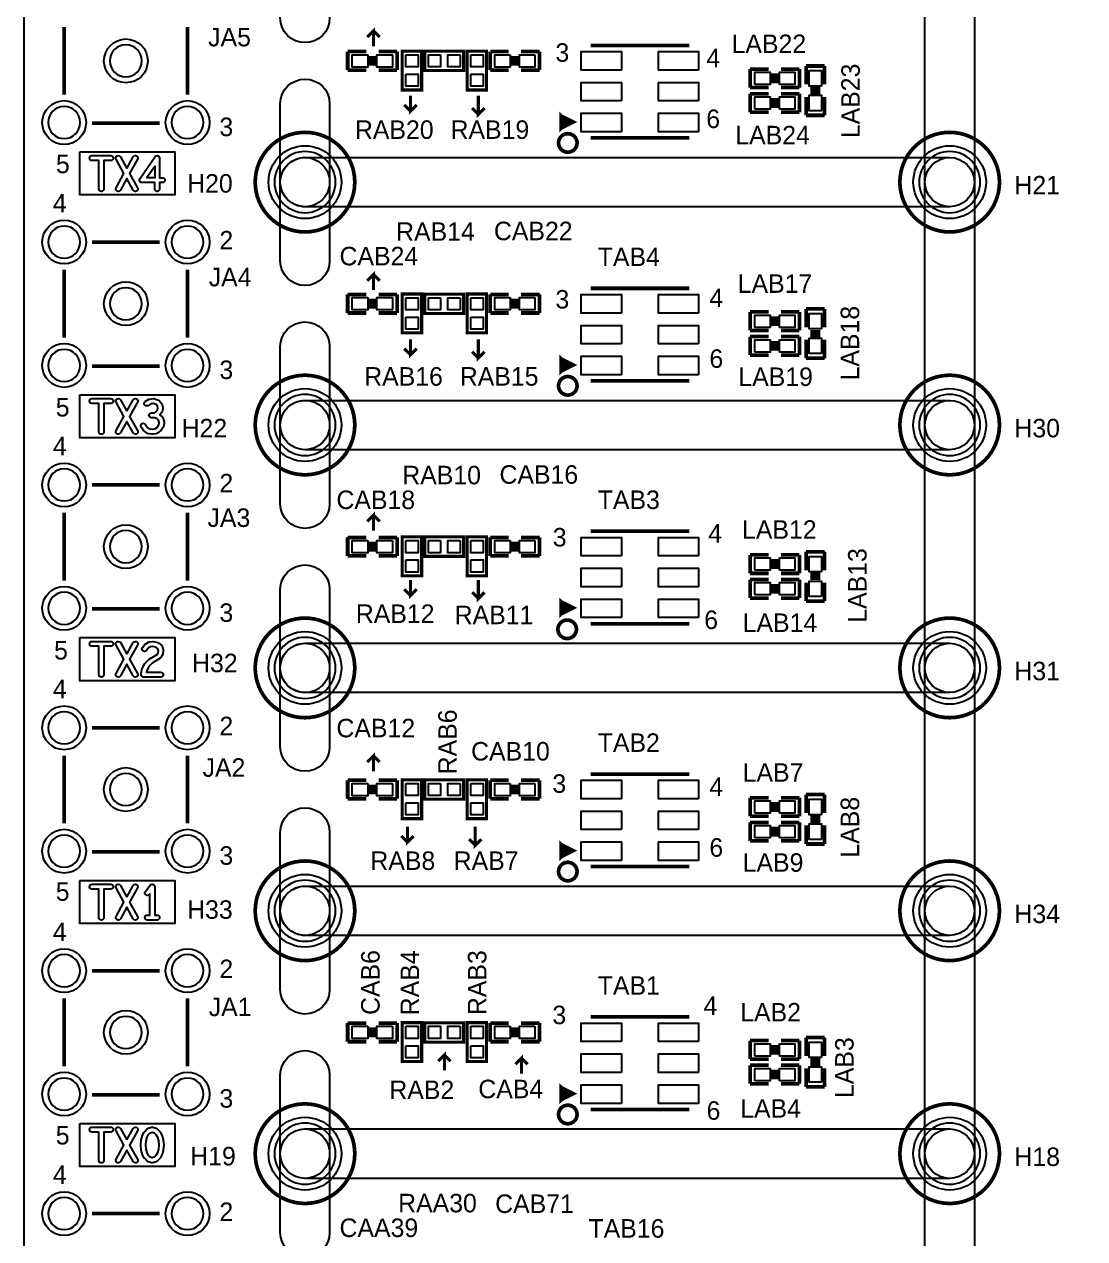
# Model space of a CAD drawing. Extents: x 0 to 260, y 0 to 180.
# Drawn here: x 0 to 43.7, y 88.1 to 138.1 of the extents above; entities that cross this region are included whole.
import ezdxf

# ---------------------------------------------------------------- set-up
doc = ezdxf.new("R2010")
doc.units = 0
for name, color, linetype in [('BG_DRILLHOLE', 193, 'CONTINUOUS'), ('BG_OUTLINE', 253, 'CONTINUOUS'), ('BG_SILKSCREEN_TOP', 6, 'CONTINUOUS'), ('BG_SOLDERMASK_TOP', 27, 'CONTINUOUS'), ('PG_SILKSCREEN_TOP', 254, 'CONTINUOUS'), ('PIN_TOP', 96, 'CONTINUOUS'), ('RD_SILKSCREEN_TOP', 85, 'CONTINUOUS')]:
    doc.layers.add(name, color=color, linetype=linetype)

msp = doc.modelspace()

# ---------------------------------------------------------------- linework, layer by layer
at = {"layer": 'BG_DRILLHOLE'}
for points in [[(4.842256, 136.638538, 1), (3.521456, 136.638538, 1)], [(2.302256, 134.098538, 1), (0.981456, 134.098538, 1)], [(7.382256, 134.098538, 1), (6.061456, 134.098538, 1)], [(12.8143, 131.64566, 1), (10.2997, 131.64566, 1)], [(39.3573, 131.64566, 1), (36.8427, 131.64566, 1)], [(2.302256, 129.178558, 1), (0.981456, 129.178558, 1)], [(7.382256, 129.178558, 1), (6.061456, 129.178558, 1)], [(4.842256, 126.638558, 1), (3.521456, 126.638558, 1)], [(2.302256, 124.098558, 1), (0.981456, 124.098558, 1)], [(7.382256, 124.098558, 1), (6.061456, 124.098558, 1)], [(12.8143, 121.64568, 1), (10.2997, 121.64568, 1)], [(39.3573, 121.64568, 1), (36.8427, 121.64568, 1)], [(2.302256, 119.178578, 1), (0.981456, 119.178578, 1)], [(7.382256, 119.178578, 1), (6.061456, 119.178578, 1)], [(4.842256, 116.638578, 1), (3.521456, 116.638578, 1)], [(2.302256, 114.098578, 1), (0.981456, 114.098578, 1)], [(7.382256, 114.098578, 1), (6.061456, 114.098578, 1)], [(12.8143, 111.6457, 1), (10.2997, 111.6457, 1)], [(39.3573, 111.6457, 1), (36.8427, 111.6457, 1)], [(2.302256, 109.178598, 1), (0.981456, 109.178598, 1)], [(7.382256, 109.178598, 1), (6.061456, 109.178598, 1)], [(4.842256, 106.638598, 1), (3.521456, 106.638598, 1)], [(2.302256, 104.098598, 1), (0.981456, 104.098598, 1)], [(7.382256, 104.098598, 1), (6.061456, 104.098598, 1)], [(12.8143, 101.64572, 1), (10.2997, 101.64572, 1)], [(39.3573, 101.64572, 1), (36.8427, 101.64572, 1)], [(2.302256, 99.178618, 1), (0.981456, 99.178618, 1)], [(7.382256, 99.178618, 1), (6.061456, 99.178618, 1)], [(4.842256, 96.638618, 1), (3.521456, 96.638618, 1)], [(2.302256, 94.098618, 1), (0.981456, 94.098618, 1)], [(7.382256, 94.098618, 1), (6.061456, 94.098618, 1)], [(12.8143, 91.64574, 1), (10.2997, 91.64574, 1)], [(39.3573, 91.64574, 1), (36.8427, 91.64574, 1)], [(2.302256, 89.178384, 1), (0.981456, 89.178384, 1)], [(7.382256, 89.178384, 1), (6.061456, 89.178384, 1)]]:
    msp.add_lwpolyline(points, format="xyb", close=True, dxfattribs=at)
at = {"layer": 'BG_OUTLINE'}
msp.add_lwpolyline([(0, 180.34), (254, 180.34), (254, 0), (0, 0)], close=True, dxfattribs=at)
at = {"layer": 'BG_SILKSCREEN_TOP', "const_width": 0.127}
for points in [[(14.3764, 137.2362), (14.3764, 137.8712), (14.1224, 137.6172)], [(14.3764, 137.8712), (14.6304, 137.6172)], [(15.9004, 135.2042), (15.9004, 134.5692), (16.1544, 134.8232)], [(18.6944, 135.2042), (18.6944, 134.4422), (18.9484, 134.6962)], [(15.9004, 134.5692), (15.6464, 134.8232)], [(18.6944, 134.4422), (18.4404, 134.6962)], [(14.3764, 127.2032), (14.3764, 127.8382), (14.1224, 127.5842)], [(14.3764, 127.8382), (14.6304, 127.5842)], [(15.9004, 125.1712), (15.9004, 124.5362), (16.1544, 124.7902)], [(18.6944, 125.1712), (18.6944, 124.4092), (18.9484, 124.6632)], [(15.9004, 124.5362), (15.6464, 124.7902)], [(18.6944, 124.4092), (18.4404, 124.6632)], [(14.3764, 117.2972), (14.3764, 117.9322), (14.1224, 117.6782)], [(14.3764, 117.9322), (14.6304, 117.6782)], [(15.9004, 115.2652), (15.9004, 114.6302), (16.1544, 114.8842)], [(18.6944, 115.2652), (18.6944, 114.5032), (18.9484, 114.7572)], [(15.9004, 114.6302), (15.6464, 114.8842)], [(18.6944, 114.5032), (18.4404, 114.7572)], [(14.3764, 107.3912), (14.3764, 108.0262), (14.1224, 107.7722)], [(14.3764, 108.0262), (14.6304, 107.7722)], [(15.7734, 105.1052), (15.7734, 104.4702), (16.0274, 104.7242)], [(18.5674, 105.1052), (18.5674, 104.3432), (18.8214, 104.5972)], [(15.7734, 104.4702), (15.5194, 104.7242)], [(18.5674, 104.3432), (18.3134, 104.5972)], [(17.2974, 95.0722), (17.2974, 95.7072), (17.0434, 95.4532)], [(17.2974, 95.7072), (17.5514, 95.4532)], [(20.4724, 94.9452), (20.4724, 95.5802), (20.2184, 95.3262)], [(20.4724, 95.5802), (20.7264, 95.3262)]]:
    msp.add_lwpolyline(points, dxfattribs=at)
at = {"layer": 'BG_SILKSCREEN_TOP'}
for points in [[(2.28854, 132.8928), (6.1976, 132.8928), (6.1976, 131.11988), (2.28854, 131.11988)], [(5.037836, 131.828032), (5.36956, 132.30987), (5.36956, 131.828032)], [(2.28854, 122.89282), (6.1976, 122.89282), (6.1976, 121.1199), (2.28854, 121.1199)], [(2.28854, 112.89284), (6.1976, 112.89284), (6.1976, 111.11992), (2.28854, 111.11992)], [(2.28854, 102.89286), (6.1976, 102.89286), (6.1976, 101.11994), (2.28854, 101.11994)], [(2.28854, 92.89288), (6.1976, 92.89288), (6.1976, 91.11996), (2.28854, 91.11996)], [(5.187696, 92.505022), (5.26796, 92.530168), (5.348224, 92.505022), (5.421884, 92.428314), (5.478272, 92.32265), (5.52323, 92.17279), (5.53847, 92.001594), (5.52323, 91.830398), (5.478272, 91.680538), (5.421884, 91.574874), (5.348224, 91.498166), (5.26796, 91.47302), (5.187696, 91.498166), (5.114036, 91.574874), (5.057648, 91.680538), (5.01269, 91.830398), (4.99745, 92.001594), (5.01269, 92.17279), (5.057648, 92.32265), (5.114036, 92.428314)]]:
    msp.add_lwpolyline(points, close=True, dxfattribs=at)
for points in [[(2.785618, 132.534914, -1), (2.785618, 132.738114), (3.564382, 132.738114, -1), (3.564382, 132.534914), (3.2766, 132.534914), (3.2766, 131.366514, -1), (3.0734, 131.366514), (3.0734, 132.534914)], [(4.22148, 132.20954), (4.488434, 132.686044, -0.271972), (4.57708, 132.738114, -0.414214), (4.67868, 132.636514, -0.128076), (4.665726, 132.586984), (4.337812, 132.001514), (4.665726, 131.416044, -0.128076), (4.67868, 131.366514, -0.414214), (4.57708, 131.264914, -0.271972), (4.488434, 131.316984), (4.22148, 131.793488), (3.954526, 131.316984, -0.271972), (3.86588, 131.264914, -0.414214), (3.76428, 131.366514, -0.128076), (3.777234, 131.416044), (4.105148, 132.001514), (3.777234, 132.586984, -0.128076), (3.76428, 132.636514, -0.414214), (3.86588, 132.738114, -0.271972), (3.954526, 132.686044)], [(4.760976, 131.78409), (5.387594, 132.694172, -0.246892), (5.47116, 132.738114, -0.414214), (5.57276, 132.636514), (5.57276, 131.828032), (5.691378, 131.828032, -1), (5.691378, 131.624832), (5.57276, 131.624832), (5.57276, 131.366514, -1), (5.36956, 131.366514), (5.36956, 131.624832), (4.844542, 131.624832, -0.414214), (4.742942, 131.726432, -0.152149)], [(2.785618, 122.534934, -1), (2.785618, 122.738134), (3.564382, 122.738134, -1), (3.564382, 122.534934), (3.2766, 122.534934), (3.2766, 121.366534, -1), (3.0734, 121.366534), (3.0734, 122.534934)], [(4.22148, 122.20956), (4.488434, 122.686064, -0.271972), (4.57708, 122.738134, -0.414214), (4.67868, 122.636534, -0.128076), (4.665726, 122.587004), (4.337812, 122.001534), (4.665726, 121.416064, -0.128076), (4.67868, 121.366534, -0.414214), (4.57708, 121.264934, -0.271972), (4.488434, 121.317004), (4.22148, 121.793508), (3.954526, 121.317004, -0.271972), (3.86588, 121.264934, -0.414214), (3.76428, 121.366534, -0.128076), (3.777234, 121.416064), (4.105148, 122.001534), (3.777234, 122.587004, -0.128076), (3.76428, 122.636534, -0.414214), (3.86588, 122.738134, -0.271972), (3.954526, 122.686064)], [(5.169408, 122.716036), (5.321808, 122.737118, -0.034516), (5.335778, 122.738134, -0.099165), (5.374894, 122.73026), (5.527294, 122.66676, -0.126029), (5.56768, 122.636534), (5.652262, 122.530616, -0.103878), (5.671058, 122.493278), (5.70484, 122.366278, -0.065123), (5.708142, 122.340116, -0.065123), (5.70484, 122.313954), (5.671058, 122.186954, -0.104227), (5.652008, 122.149616), (5.585206, 122.06605), (5.691124, 121.971308, -0.155632), (5.72262, 121.918222), (5.756402, 121.77014, -0.056004), (5.758942, 121.747534, -0.032574), (5.75818, 121.734326), (5.741416, 121.607326, -0.114973), (5.72516, 121.564146), (5.640324, 121.437146, -0.080116), (5.618226, 121.413524), (5.482844, 121.307606, -0.127489), (5.436108, 121.287286), (5.300726, 121.266204, -0.038943), (5.284978, 121.264934, -0.034516), (5.271008, 121.26595), (5.118608, 121.287032, -0.105588), (5.07873, 121.30151), (4.943094, 121.386346, -0.103217), (4.913122, 121.415048), (4.811522, 121.56313, -0.151321), (4.793742, 121.620534, -0.414214), (4.895342, 121.722134, -0.247488), (4.979162, 121.677938), (5.068824, 121.547382), (5.168138, 121.485406), (5.284216, 121.46915), (5.378704, 121.483882), (5.480304, 121.563638), (5.543042, 121.657364), (5.554218, 121.742708), (5.531612, 121.841514), (5.45211, 121.912634), (5.368798, 121.942352), (5.234178, 121.942352, -1), (5.234178, 122.145552), (5.357368, 122.145552), (5.419598, 122.184414), (5.48005, 122.259852), (5.501386, 122.340116), (5.48005, 122.42038), (5.424932, 122.489214), (5.322316, 122.53214), (5.216144, 122.517408), (5.080508, 122.44197, -0.128076), (5.030978, 122.429016, -0.414214), (4.929378, 122.530616, -0.271972), (4.981448, 122.619262), (5.133848, 122.704098, -0.093132)], [(2.785618, 112.534954, -1), (2.785618, 112.738154), (3.564382, 112.738154, -1), (3.564382, 112.534954), (3.2766, 112.534954), (3.2766, 111.366554, -1), (3.0734, 111.366554), (3.0734, 112.534954)], [(4.22148, 112.20958), (4.488434, 112.686084, -0.271972), (4.57708, 112.738154, -0.414214), (4.67868, 112.636554, -0.128076), (4.665726, 112.587024), (4.337812, 112.001554), (4.665726, 111.416084, -0.128076), (4.67868, 111.366554, -0.414214), (4.57708, 111.264954, -0.271972), (4.488434, 111.317024), (4.22148, 111.793528), (3.954526, 111.317024, -0.271972), (3.86588, 111.264954, -0.414214), (3.76428, 111.366554, -0.128076), (3.777234, 111.416084), (4.105148, 112.001554), (3.777234, 112.587024, -0.128076), (3.76428, 112.636554, -0.414214), (3.86588, 112.738154, -0.271972), (3.954526, 112.686084)], [(5.150612, 112.715802), (5.285994, 112.736884, -0.038943), (5.301742, 112.738154, -0.061321), (5.32638, 112.735106), (5.495798, 112.692688, -0.121114), (5.538724, 112.670082), (5.657342, 112.564418, -0.146992), (5.688076, 112.514634), (5.721858, 112.387634, -0.065123), (5.72516, 112.361472, -0.033277), (5.724144, 112.34801), (5.707126, 112.22101, -0.109105), (5.69214, 112.179862), (5.624576, 112.073944, -0.111451), (5.592826, 112.042448), (5.263134, 111.836454), (5.131562, 111.708438), (5.043678, 111.525558), (5.033518, 111.468154), (5.62356, 111.468154, -1), (5.62356, 111.264954), (4.91236, 111.264954, -0.414214), (4.81076, 111.366554, -0.043986), (4.812284, 111.384334), (4.846066, 111.574834, -0.067883), (4.854448, 111.600996), (4.956048, 111.812578, -0.088411), (4.976876, 111.841534), (5.129276, 111.98987, -0.053151), (5.146294, 112.003078), (5.465572, 112.202468), (5.508752, 112.270286), (5.520182, 112.354868), (5.499354, 112.432846), (5.422138, 112.50168), (5.296916, 112.532922), (5.199126, 112.517682), (5.114036, 112.472216), (5.02539, 112.361472, -0.227899), (4.946142, 112.323372, -0.414214), (4.844542, 112.424972, -0.170862), (4.866894, 112.488472), (4.968494, 112.615472, -0.101271), (4.999736, 112.641634), (5.118354, 112.705134, -0.08417)], [(2.785618, 102.534974, -1), (2.785618, 102.738174), (3.564382, 102.738174, -1), (3.564382, 102.534974), (3.2766, 102.534974), (3.2766, 101.366574, -1), (3.0734, 101.366574), (3.0734, 102.534974)], [(4.22148, 102.2096), (4.488434, 102.686104, -0.271972), (4.57708, 102.738174, -0.414214), (4.67868, 102.636574, -0.128076), (4.665726, 102.587044), (4.337812, 102.001574), (4.665726, 101.416104, -0.128076), (4.67868, 101.366574, -0.414214), (4.57708, 101.264974, -0.271972), (4.488434, 101.317044), (4.22148, 101.793548), (3.954526, 101.317044, -0.271972), (3.86588, 101.264974, -0.414214), (3.76428, 101.366574, -0.128076), (3.777234, 101.416104), (4.105148, 102.001574), (3.777234, 102.587044, -0.128076), (3.76428, 102.636574, -0.414214), (3.86588, 102.738174, -0.271972), (3.954526, 102.686104)], [(4.985512, 102.446074), (5.188712, 102.700074, -0.227899), (5.26796, 102.738174, -0.414214), (5.36956, 102.636574), (5.36956, 101.468174), (5.47116, 101.468174, -1), (5.47116, 101.264974), (5.06476, 101.264974, -1), (5.06476, 101.468174), (5.16636, 101.468174), (5.16636, 102.347014), (5.144008, 102.319074, -0.227899), (5.06476, 102.280974, -0.414214), (4.96316, 102.382574, -0.170862)], [(2.785618, 92.534994, -1), (2.785618, 92.738194), (3.564382, 92.738194, -1), (3.564382, 92.534994), (3.2766, 92.534994), (3.2766, 91.366594, -1), (3.0734, 91.366594), (3.0734, 92.534994)], [(4.22148, 92.20962), (4.488434, 92.686124, -0.271972), (4.57708, 92.738194, -0.414214), (4.67868, 92.636594, -0.128076), (4.665726, 92.587064), (4.337812, 92.001594), (4.665726, 91.416124, -0.128076), (4.67868, 91.366594, -0.414214), (4.57708, 91.264994, -0.271972), (4.488434, 91.317064), (4.22148, 91.793568), (3.954526, 91.317064, -0.271972), (3.86588, 91.264994, -0.414214), (3.76428, 91.366594, -0.128076), (3.777234, 91.416124), (4.105148, 92.001594), (3.777234, 92.587064, -0.128076), (3.76428, 92.636594, -0.414214), (3.86588, 92.738194, -0.271972), (3.954526, 92.686124)], [(5.102098, 92.691204), (5.23748, 92.733622, -0.076242), (5.26796, 92.738194, -0.076242), (5.29844, 92.733622), (5.433822, 92.691204, -0.125782), (5.476494, 92.664534), (5.578094, 92.55887, -0.069238), (5.594604, 92.536264), (5.662422, 92.409264, -0.049455), (5.670042, 92.390722), (5.720842, 92.221304, -0.050405), (5.724652, 92.201238), (5.74167, 92.010738, -0.022558), (5.742178, 92.001594, -0.022558), (5.74167, 91.99245), (5.724652, 91.80195, -0.050405), (5.720842, 91.781884), (5.670042, 91.612466, -0.049455), (5.662422, 91.593924), (5.594604, 91.466924, -0.069238), (5.578094, 91.444318), (5.476494, 91.338654, -0.125782), (5.433822, 91.311984), (5.29844, 91.269566, -0.076242), (5.26796, 91.264994, -0.076242), (5.23748, 91.269566), (5.102098, 91.311984, -0.125782), (5.059426, 91.338654), (4.957826, 91.444318, -0.069238), (4.941316, 91.466924), (4.873498, 91.593924, -0.049455), (4.865878, 91.612466), (4.815078, 91.781884, -0.050405), (4.811268, 91.80195), (4.79425, 91.99245, -0.022558), (4.793742, 92.001594, -0.022558), (4.79425, 92.010738), (4.811268, 92.201238, -0.050405), (4.815078, 92.221304), (4.865878, 92.390722, -0.049455), (4.873498, 92.409264), (4.941316, 92.536264, -0.069238), (4.957826, 92.55887), (5.059426, 92.664534, -0.125782)]]:
    msp.add_lwpolyline(points, format="xyb", close=True, dxfattribs=at)
at = {"layer": 'BG_SOLDERMASK_TOP'}
for points in [[(11.557, 142.66164, -0.198869), (12.275312, 142.364206), (12.275566, 142.363952, -0.198869), (12.573, 141.64564), (12.573, 138.405108, -1), (10.541, 138.405108), (10.541, 141.64564, -0.198869), (10.838434, 142.363952), (10.838688, 142.364206, -0.198869)], [(37.084, 141.64564, -1), (39.116, 141.64564), (39.116, 131.64566, -1), (37.084, 131.64566)], [(10.541, 134.872476, -1), (12.573, 134.872476), (12.573, 131.64566, -0.198869), (12.275566, 130.927348), (12.275312, 130.927094, -0.198869), (11.557, 130.62966, -0.198869), (10.838688, 130.927094), (10.838434, 130.927348, -0.198869), (10.541, 131.64566)], [(11.557, 132.66166, -0.198869), (12.275312, 132.364226), (12.275566, 132.363972, -0.198869), (12.573, 131.64566), (12.573, 128.405128, -1), (10.541, 128.405128), (10.541, 131.64566, -0.198869), (10.838434, 132.363972), (10.838688, 132.364226, -0.198869)], [(11.557, 132.66166), (38.1, 132.66166, -1), (38.1, 130.62966), (11.557, 130.62966, -1)], [(37.084, 131.64566, -1), (39.116, 131.64566), (39.116, 121.64568, -1), (37.084, 121.64568)], [(10.541, 124.872496, -1), (12.573, 124.872496), (12.573, 121.64568, -0.198869), (12.275566, 120.927368), (12.275312, 120.927114, -0.198869), (11.557, 120.62968, -0.198869), (10.838688, 120.927114), (10.838434, 120.927368, -0.198869), (10.541, 121.64568)], [(11.557, 122.66168, -0.198869), (12.275312, 122.364246), (12.275566, 122.363992, -0.198869), (12.573, 121.64568), (12.573, 118.405148, -1), (10.541, 118.405148), (10.541, 121.64568, -0.198869), (10.838434, 122.363992), (10.838688, 122.364246, -0.198869)], [(11.557, 122.66168), (38.1, 122.66168, -1), (38.1, 120.62968), (11.557, 120.62968, -1)], [(37.084, 121.64568, -1), (39.116, 121.64568), (39.116, 111.6457, -1), (37.084, 111.6457)], [(10.541, 114.872516, -1), (12.573, 114.872516), (12.573, 111.6457, -0.198869), (12.275566, 110.927388), (12.275312, 110.927134, -0.198869), (11.557, 110.6297, -0.198869), (10.838688, 110.927134), (10.838434, 110.927388, -0.198869), (10.541, 111.6457)], [(11.557, 112.6617, -0.198869), (12.275312, 112.364266), (12.275566, 112.364012, -0.198869), (12.573, 111.6457), (12.573, 108.405168, -1), (10.541, 108.405168), (10.541, 111.6457, -0.198869), (10.838434, 112.364012), (10.838688, 112.364266, -0.198869)], [(11.557, 112.6617), (38.1, 112.6617, -1), (38.1, 110.6297), (11.557, 110.6297, -1)], [(37.084, 111.6457, -1), (39.116, 111.6457), (39.116, 101.64572, -1), (37.084, 101.64572)], [(10.541, 104.872536, -1), (12.573, 104.872536), (12.573, 101.64572, -0.198869), (12.275566, 100.927408), (12.275312, 100.927154, -0.198869), (11.557, 100.62972, -0.198869), (10.838688, 100.927154), (10.838434, 100.927408, -0.198869), (10.541, 101.64572)], [(11.557, 102.66172, -0.198869), (12.275312, 102.364286), (12.275566, 102.364032, -0.198869), (12.573, 101.64572), (12.573, 98.405188, -1), (10.541, 98.405188), (10.541, 101.64572, -0.198869), (10.838434, 102.364032), (10.838688, 102.364286, -0.198869)], [(11.557, 102.66172), (38.1, 102.66172, -1), (38.1, 100.62972), (11.557, 100.62972, -1)], [(37.084, 101.64572, -1), (39.116, 101.64572), (39.116, 91.64574, -1), (37.084, 91.64574)], [(10.541, 94.872556, -1), (12.573, 94.872556), (12.573, 91.64574, -0.198869), (12.275566, 90.927428), (12.275312, 90.927174, -0.198869), (11.557, 90.62974, -0.198869), (10.838688, 90.927174), (10.838434, 90.927428, -0.198869), (10.541, 91.64574)], [(11.557, 92.66174, -0.198869), (12.275312, 92.364306), (12.275566, 92.364052, -0.198869), (12.573, 91.64574), (12.573, 88.405208, -1), (10.541, 88.405208), (10.541, 91.64574, -0.198869), (10.838434, 92.364052), (10.838688, 92.364306, -0.198869)], [(11.557, 92.66174), (38.1, 92.66174, -1), (38.1, 90.62974), (11.557, 90.62974, -1)], [(37.084, 91.64574, -1), (39.116, 91.64574), (39.116, 81.64576, -1), (37.084, 81.64576)]]:
    msp.add_lwpolyline(points, format="xyb", close=True, dxfattribs=at)
at = {"layer": 'PG_SILKSCREEN_TOP'}
for points, const_width in [([(1.641094, 135.241538), (1.641094, 138.035538)], 0.1524), ([(6.721856, 138.035538), (6.721856, 135.241538)], 0.1524), ([(13.31468, 137.019538), (14.07668, 137.019538)], 0.1524), ([(13.31468, 136.257538), (13.31468, 137.019538)], 0.1524), ([(14.58468, 137.019538), (15.34668, 137.019538)], 0.1524), ([(15.34668, 137.019538), (15.34668, 136.257538)], 0.1524), ([(15.56258, 135.439658), (16.36014, 135.439658), (16.36014, 137.039858), (15.56258, 137.039858), (15.56258, 135.439658)], 0.127), ([(16.490696, 137.037318), (16.490696, 136.239758), (18.090896, 136.239758), (18.090896, 137.037318), (16.490696, 137.037318)], 0.127), ([(18.2372, 135.439658), (19.03476, 135.439658), (19.03476, 137.039858), (18.2372, 137.039858), (18.2372, 135.439658)], 0.127), ([(19.18462, 137.019538), (19.94662, 137.019538)], 0.1524), ([(19.18462, 136.257538), (19.18462, 137.019538)], 0.1524), ([(20.45462, 137.019538), (21.21662, 137.019538)], 0.1524), ([(21.21662, 137.019538), (21.21662, 136.257538)], 0.1524), ([(23.319232, 137.273538), (27.379422, 137.273538)], 0.1524), ([(14.25448, 136.435338), (14.25448, 136.841738)], 0.1524), ([(14.40688, 136.435338), (14.40688, 136.841738)], 0.1524), ([(20.12442, 136.435338), (20.12442, 136.841738)], 0.1524), ([(20.27682, 136.435338), (20.27682, 136.841738)], 0.1524), ([(32.18942, 136.427464), (32.95142, 136.427464)], 0.1524), ([(32.18942, 135.665464), (32.18942, 136.427464)], 0.1524), ([(32.95142, 136.427464), (32.95142, 135.665464)], 0.1524), ([(14.07668, 136.257538), (13.31468, 136.257538)], 0.1524), ([(15.34668, 136.257538), (14.58468, 136.257538)], 0.1524), ([(19.94662, 136.257538), (19.18462, 136.257538)], 0.1524), ([(21.21662, 136.257538), (20.45462, 136.257538)], 0.1524), ([(29.8831, 136.300464), (30.6451, 136.300464)], 0.1524), ([(29.8831, 135.538464), (29.8831, 136.300464)], 0.1524), ([(30.8229, 136.122664), (30.8229, 135.716264)], 0.1524), ([(30.9753, 136.122664), (30.9753, 135.716264)], 0.1524), ([(31.1531, 136.300464), (31.9151, 136.300464)], 0.1524), ([(31.9151, 136.300464), (31.9151, 135.538464)], 0.1524), ([(30.6451, 135.538464), (29.8831, 135.538464)], 0.1524), ([(31.9151, 135.538464), (31.1531, 135.538464)], 0.1524), ([(32.36722, 135.487664), (32.77362, 135.487664)], 0.1524), ([(29.8831, 135.284464), (30.6451, 135.284464)], 0.1524), ([(29.8831, 134.522464), (29.8831, 135.284464)], 0.1524), ([(30.8229, 135.106664), (30.8229, 134.700264)], 0.1524), ([(30.9753, 135.106664), (30.9753, 134.700264)], 0.1524), ([(31.1531, 135.284464), (31.9151, 135.284464)], 0.1524), ([(31.9151, 135.284464), (31.9151, 134.522464)], 0.1524), ([(32.18942, 134.395464), (32.18942, 135.157464)], 0.1524), ([(32.36722, 135.335264), (32.77362, 135.335264)], 0.1524), ([(32.95142, 135.157464), (32.95142, 134.395464)], 0.1524), ([(22.099524, 133.868414), (22.099524, 134.36854), (22.599396, 134.118604), (22.099524, 133.868414), (22.099524, 134.118604), (22.34946, 134.118604), (22.099524, 134.36854), (22.099524, 133.868414), (22.34946, 134.118604), (22.599396, 134.118604)], 0.1524), ([(30.6451, 134.522464), (29.8831, 134.522464)], 0.1524), ([(31.9151, 134.522464), (31.1531, 134.522464)], 0.1524), ([(5.578856, 134.0739), (2.784856, 134.0739)], 0.1524), ([(32.95142, 134.395464), (32.18942, 134.395464)], 0.1524), ([(27.379422, 133.463538), (23.319232, 133.463538)], 0.1524), ([(2.784856, 129.17932), (5.578856, 129.17932)], 0.1524), ([(1.641094, 125.241558), (1.641094, 128.035558)], 0.1524), ([(6.721856, 128.035558), (6.721856, 125.241558)], 0.1524), ([(13.31468, 127.019558), (14.07668, 127.019558)], 0.1524), ([(13.31468, 126.257558), (13.31468, 127.019558)], 0.1524), ([(14.58468, 127.019558), (15.34668, 127.019558)], 0.1524), ([(15.34668, 127.019558), (15.34668, 126.257558)], 0.1524), ([(15.56258, 125.439678), (16.36014, 125.439678), (16.36014, 127.039878), (15.56258, 127.039878), (15.56258, 125.439678)], 0.127), ([(16.490696, 127.037338), (16.490696, 126.239778), (18.090896, 126.239778), (18.090896, 127.037338), (16.490696, 127.037338)], 0.127), ([(18.2372, 125.439678), (19.03476, 125.439678), (19.03476, 127.039878), (18.2372, 127.039878), (18.2372, 125.439678)], 0.127), ([(19.18462, 127.019558), (19.94662, 127.019558)], 0.1524), ([(19.18462, 126.257558), (19.18462, 127.019558)], 0.1524), ([(20.45462, 127.019558), (21.21662, 127.019558)], 0.1524), ([(21.21662, 127.019558), (21.21662, 126.257558)], 0.1524), ([(23.319232, 127.273558), (27.379422, 127.273558)], 0.1524), ([(14.25448, 126.435358), (14.25448, 126.841758)], 0.1524), ([(14.40688, 126.435358), (14.40688, 126.841758)], 0.1524), ([(20.12442, 126.435358), (20.12442, 126.841758)], 0.1524), ([(20.27682, 126.435358), (20.27682, 126.841758)], 0.1524), ([(32.18942, 126.427484), (32.95142, 126.427484)], 0.1524), ([(32.18942, 125.665484), (32.18942, 126.427484)], 0.1524), ([(32.95142, 126.427484), (32.95142, 125.665484)], 0.1524), ([(14.07668, 126.257558), (13.31468, 126.257558)], 0.1524), ([(15.34668, 126.257558), (14.58468, 126.257558)], 0.1524), ([(19.94662, 126.257558), (19.18462, 126.257558)], 0.1524), ([(21.21662, 126.257558), (20.45462, 126.257558)], 0.1524), ([(29.8831, 126.300484), (30.6451, 126.300484)], 0.1524), ([(29.8831, 125.538484), (29.8831, 126.300484)], 0.1524), ([(30.8229, 126.122684), (30.8229, 125.716284)], 0.1524), ([(30.9753, 126.122684), (30.9753, 125.716284)], 0.1524), ([(31.1531, 126.300484), (31.9151, 126.300484)], 0.1524), ([(31.9151, 126.300484), (31.9151, 125.538484)], 0.1524), ([(30.6451, 125.538484), (29.8831, 125.538484)], 0.1524), ([(31.9151, 125.538484), (31.1531, 125.538484)], 0.1524), ([(32.36722, 125.487684), (32.77362, 125.487684)], 0.1524), ([(29.8831, 125.284484), (30.6451, 125.284484)], 0.1524), ([(29.8831, 124.522484), (29.8831, 125.284484)], 0.1524), ([(30.8229, 125.106684), (30.8229, 124.700284)], 0.1524), ([(30.9753, 125.106684), (30.9753, 124.700284)], 0.1524), ([(31.1531, 125.284484), (31.9151, 125.284484)], 0.1524), ([(31.9151, 125.284484), (31.9151, 124.522484)], 0.1524), ([(32.18942, 124.395484), (32.18942, 125.157484)], 0.1524), ([(32.36722, 125.335284), (32.77362, 125.335284)], 0.1524), ([(32.95142, 125.157484), (32.95142, 124.395484)], 0.1524), ([(22.099524, 123.868434), (22.099524, 124.36856), (22.599396, 124.118624), (22.099524, 123.868434), (22.099524, 124.118624), (22.34946, 124.118624), (22.099524, 124.36856), (22.099524, 123.868434), (22.34946, 124.118624), (22.599396, 124.118624)], 0.1524), ([(30.6451, 124.522484), (29.8831, 124.522484)], 0.1524), ([(31.9151, 124.522484), (31.1531, 124.522484)], 0.1524), ([(5.578856, 124.07392), (2.784856, 124.07392)], 0.1524), ([(32.95142, 124.395484), (32.18942, 124.395484)], 0.1524), ([(27.379422, 123.463558), (23.319232, 123.463558)], 0.1524), ([(2.784856, 119.17934), (5.578856, 119.17934)], 0.1524), ([(1.641094, 115.241578), (1.641094, 118.035578)], 0.1524), ([(6.721856, 118.035578), (6.721856, 115.241578)], 0.1524), ([(13.31468, 117.019578), (14.07668, 117.019578)], 0.1524), ([(13.31468, 116.257578), (13.31468, 117.019578)], 0.1524), ([(14.58468, 117.019578), (15.34668, 117.019578)], 0.1524), ([(15.34668, 117.019578), (15.34668, 116.257578)], 0.1524), ([(15.56258, 115.439698), (16.36014, 115.439698), (16.36014, 117.039898), (15.56258, 117.039898), (15.56258, 115.439698)], 0.127), ([(16.490696, 117.037358), (16.490696, 116.239798), (18.090896, 116.239798), (18.090896, 117.037358), (16.490696, 117.037358)], 0.127), ([(18.2372, 115.439698), (19.03476, 115.439698), (19.03476, 117.039898), (18.2372, 117.039898), (18.2372, 115.439698)], 0.127), ([(19.18462, 117.019578), (19.94662, 117.019578)], 0.1524), ([(19.18462, 116.257578), (19.18462, 117.019578)], 0.1524), ([(20.45462, 117.019578), (21.21662, 117.019578)], 0.1524), ([(21.21662, 117.019578), (21.21662, 116.257578)], 0.1524), ([(23.319232, 117.273578), (27.379422, 117.273578)], 0.1524), ([(14.25448, 116.435378), (14.25448, 116.841778)], 0.1524), ([(14.40688, 116.435378), (14.40688, 116.841778)], 0.1524), ([(20.12442, 116.435378), (20.12442, 116.841778)], 0.1524), ([(20.27682, 116.435378), (20.27682, 116.841778)], 0.1524), ([(32.18942, 116.427504), (32.95142, 116.427504)], 0.1524), ([(32.18942, 115.665504), (32.18942, 116.427504)], 0.1524), ([(32.95142, 116.427504), (32.95142, 115.665504)], 0.1524), ([(14.07668, 116.257578), (13.31468, 116.257578)], 0.1524), ([(15.34668, 116.257578), (14.58468, 116.257578)], 0.1524), ([(19.94662, 116.257578), (19.18462, 116.257578)], 0.1524), ([(21.21662, 116.257578), (20.45462, 116.257578)], 0.1524), ([(29.8831, 116.300504), (30.6451, 116.300504)], 0.1524), ([(29.8831, 115.538504), (29.8831, 116.300504)], 0.1524), ([(30.8229, 116.122704), (30.8229, 115.716304)], 0.1524), ([(30.9753, 116.122704), (30.9753, 115.716304)], 0.1524), ([(31.1531, 116.300504), (31.9151, 116.300504)], 0.1524), ([(31.9151, 116.300504), (31.9151, 115.538504)], 0.1524), ([(30.6451, 115.538504), (29.8831, 115.538504)], 0.1524), ([(31.9151, 115.538504), (31.1531, 115.538504)], 0.1524), ([(32.36722, 115.487704), (32.77362, 115.487704)], 0.1524), ([(29.8831, 115.284504), (30.6451, 115.284504)], 0.1524), ([(29.8831, 114.522504), (29.8831, 115.284504)], 0.1524), ([(30.8229, 115.106704), (30.8229, 114.700304)], 0.1524), ([(30.9753, 115.106704), (30.9753, 114.700304)], 0.1524), ([(31.1531, 115.284504), (31.9151, 115.284504)], 0.1524), ([(31.9151, 115.284504), (31.9151, 114.522504)], 0.1524), ([(32.18942, 114.395504), (32.18942, 115.157504)], 0.1524), ([(32.36722, 115.335304), (32.77362, 115.335304)], 0.1524), ([(32.95142, 115.157504), (32.95142, 114.395504)], 0.1524), ([(22.099524, 113.868454), (22.099524, 114.36858), (22.599396, 114.118644), (22.099524, 113.868454), (22.099524, 114.118644), (22.34946, 114.118644), (22.099524, 114.36858), (22.099524, 113.868454), (22.34946, 114.118644), (22.599396, 114.118644)], 0.1524), ([(30.6451, 114.522504), (29.8831, 114.522504)], 0.1524), ([(31.9151, 114.522504), (31.1531, 114.522504)], 0.1524), ([(5.578856, 114.07394), (2.784856, 114.07394)], 0.1524), ([(32.95142, 114.395504), (32.18942, 114.395504)], 0.1524), ([(27.379422, 113.463578), (23.319232, 113.463578)], 0.1524), ([(2.784856, 109.17936), (5.578856, 109.17936)], 0.1524), ([(1.641094, 105.241598), (1.641094, 108.035598)], 0.1524), ([(6.721856, 108.035598), (6.721856, 105.241598)], 0.1524), ([(13.31468, 107.019598), (14.07668, 107.019598)], 0.1524), ([(13.31468, 106.257598), (13.31468, 107.019598)], 0.1524), ([(14.58468, 107.019598), (15.34668, 107.019598)], 0.1524), ([(15.34668, 107.019598), (15.34668, 106.257598)], 0.1524), ([(15.56258, 105.439718), (16.36014, 105.439718), (16.36014, 107.039918), (15.56258, 107.039918), (15.56258, 105.439718)], 0.127), ([(16.490696, 107.037378), (16.490696, 106.239818), (18.090896, 106.239818), (18.090896, 107.037378), (16.490696, 107.037378)], 0.127), ([(18.2372, 105.439718), (19.03476, 105.439718), (19.03476, 107.039918), (18.2372, 107.039918), (18.2372, 105.439718)], 0.127), ([(19.18462, 107.019598), (19.94662, 107.019598)], 0.1524), ([(19.18462, 106.257598), (19.18462, 107.019598)], 0.1524), ([(20.45462, 107.019598), (21.21662, 107.019598)], 0.1524), ([(21.21662, 107.019598), (21.21662, 106.257598)], 0.1524), ([(23.319232, 107.273598), (27.379422, 107.273598)], 0.1524), ([(14.25448, 106.435398), (14.25448, 106.841798)], 0.1524), ([(14.40688, 106.435398), (14.40688, 106.841798)], 0.1524), ([(20.12442, 106.435398), (20.12442, 106.841798)], 0.1524), ([(20.27682, 106.435398), (20.27682, 106.841798)], 0.1524), ([(32.18942, 106.427524), (32.95142, 106.427524)], 0.1524), ([(32.18942, 105.665524), (32.18942, 106.427524)], 0.1524), ([(32.95142, 106.427524), (32.95142, 105.665524)], 0.1524), ([(14.07668, 106.257598), (13.31468, 106.257598)], 0.1524), ([(15.34668, 106.257598), (14.58468, 106.257598)], 0.1524), ([(19.94662, 106.257598), (19.18462, 106.257598)], 0.1524), ([(21.21662, 106.257598), (20.45462, 106.257598)], 0.1524), ([(29.8831, 106.300524), (30.6451, 106.300524)], 0.1524), ([(29.8831, 105.538524), (29.8831, 106.300524)], 0.1524), ([(30.8229, 106.122724), (30.8229, 105.716324)], 0.1524), ([(30.9753, 106.122724), (30.9753, 105.716324)], 0.1524), ([(31.1531, 106.300524), (31.9151, 106.300524)], 0.1524), ([(31.9151, 106.300524), (31.9151, 105.538524)], 0.1524), ([(30.6451, 105.538524), (29.8831, 105.538524)], 0.1524), ([(31.9151, 105.538524), (31.1531, 105.538524)], 0.1524), ([(32.36722, 105.487724), (32.77362, 105.487724)], 0.1524), ([(29.8831, 105.284524), (30.6451, 105.284524)], 0.1524), ([(29.8831, 104.522524), (29.8831, 105.284524)], 0.1524), ([(30.8229, 105.106724), (30.8229, 104.700324)], 0.1524), ([(30.9753, 105.106724), (30.9753, 104.700324)], 0.1524), ([(31.1531, 105.284524), (31.9151, 105.284524)], 0.1524), ([(31.9151, 105.284524), (31.9151, 104.522524)], 0.1524), ([(32.18942, 104.395524), (32.18942, 105.157524)], 0.1524), ([(32.36722, 105.335324), (32.77362, 105.335324)], 0.1524), ([(32.95142, 105.157524), (32.95142, 104.395524)], 0.1524), ([(22.099524, 103.868474), (22.099524, 104.3686), (22.599396, 104.118664), (22.099524, 103.868474), (22.099524, 104.118664), (22.34946, 104.118664), (22.099524, 104.3686), (22.099524, 103.868474), (22.34946, 104.118664), (22.599396, 104.118664)], 0.1524), ([(30.6451, 104.522524), (29.8831, 104.522524)], 0.1524), ([(31.9151, 104.522524), (31.1531, 104.522524)], 0.1524), ([(5.578856, 104.07396), (2.784856, 104.07396)], 0.1524), ([(32.95142, 104.395524), (32.18942, 104.395524)], 0.1524), ([(27.379422, 103.463598), (23.319232, 103.463598)], 0.1524), ([(2.784856, 99.17938), (5.578856, 99.17938)], 0.1524), ([(1.641094, 95.241618), (1.641094, 98.035618)], 0.1524), ([(6.721856, 98.035618), (6.721856, 95.241618)], 0.1524), ([(13.31468, 97.019618), (14.07668, 97.019618)], 0.1524), ([(13.31468, 96.257618), (13.31468, 97.019618)], 0.1524), ([(14.58468, 97.019618), (15.34668, 97.019618)], 0.1524), ([(15.34668, 97.019618), (15.34668, 96.257618)], 0.1524), ([(15.56258, 95.439738), (16.36014, 95.439738), (16.36014, 97.039938), (15.56258, 97.039938), (15.56258, 95.439738)], 0.127), ([(16.490696, 97.037398), (16.490696, 96.239838), (18.090896, 96.239838), (18.090896, 97.037398), (16.490696, 97.037398)], 0.127), ([(18.2372, 95.439738), (19.03476, 95.439738), (19.03476, 97.039938), (18.2372, 97.039938), (18.2372, 95.439738)], 0.127), ([(19.18462, 97.019618), (19.94662, 97.019618)], 0.1524), ([(19.18462, 96.257618), (19.18462, 97.019618)], 0.1524), ([(20.45462, 97.019618), (21.21662, 97.019618)], 0.1524), ([(21.21662, 97.019618), (21.21662, 96.257618)], 0.1524), ([(23.319232, 97.273618), (27.379422, 97.273618)], 0.1524), ([(14.25448, 96.435418), (14.25448, 96.841818)], 0.1524), ([(14.40688, 96.435418), (14.40688, 96.841818)], 0.1524), ([(20.12442, 96.435418), (20.12442, 96.841818)], 0.1524), ([(20.27682, 96.435418), (20.27682, 96.841818)], 0.1524), ([(32.18942, 96.427544), (32.95142, 96.427544)], 0.1524), ([(32.18942, 95.665544), (32.18942, 96.427544)], 0.1524), ([(32.95142, 96.427544), (32.95142, 95.665544)], 0.1524), ([(14.07668, 96.257618), (13.31468, 96.257618)], 0.1524), ([(15.34668, 96.257618), (14.58468, 96.257618)], 0.1524), ([(19.94662, 96.257618), (19.18462, 96.257618)], 0.1524), ([(21.21662, 96.257618), (20.45462, 96.257618)], 0.1524), ([(29.8831, 96.300544), (30.6451, 96.300544)], 0.1524), ([(29.8831, 95.538544), (29.8831, 96.300544)], 0.1524), ([(30.8229, 96.122744), (30.8229, 95.716344)], 0.1524), ([(30.9753, 96.122744), (30.9753, 95.716344)], 0.1524), ([(31.1531, 96.300544), (31.9151, 96.300544)], 0.1524), ([(31.9151, 96.300544), (31.9151, 95.538544)], 0.1524), ([(30.6451, 95.538544), (29.8831, 95.538544)], 0.1524), ([(31.9151, 95.538544), (31.1531, 95.538544)], 0.1524), ([(32.36722, 95.487744), (32.77362, 95.487744)], 0.1524), ([(29.8831, 95.284544), (30.6451, 95.284544)], 0.1524), ([(29.8831, 94.522544), (29.8831, 95.284544)], 0.1524), ([(30.8229, 95.106744), (30.8229, 94.700344)], 0.1524), ([(30.9753, 95.106744), (30.9753, 94.700344)], 0.1524), ([(31.1531, 95.284544), (31.9151, 95.284544)], 0.1524), ([(31.9151, 95.284544), (31.9151, 94.522544)], 0.1524), ([(32.18942, 94.395544), (32.18942, 95.157544)], 0.1524), ([(32.36722, 95.335344), (32.77362, 95.335344)], 0.1524), ([(32.95142, 95.157544), (32.95142, 94.395544)], 0.1524), ([(22.099524, 93.868494), (22.099524, 94.36862), (22.599396, 94.118684), (22.099524, 93.868494), (22.099524, 94.118684), (22.34946, 94.118684), (22.099524, 94.36862), (22.099524, 93.868494), (22.34946, 94.118684), (22.599396, 94.118684)], 0.1524), ([(30.6451, 94.522544), (29.8831, 94.522544)], 0.1524), ([(31.9151, 94.522544), (31.1531, 94.522544)], 0.1524), ([(5.578856, 94.07398), (2.784856, 94.07398)], 0.1524), ([(32.95142, 94.395544), (32.18942, 94.395544)], 0.1524), ([(27.379422, 93.463618), (23.319232, 93.463618)], 0.1524), ([(2.784856, 89.179146), (5.578856, 89.179146)], 0.1524)]:
    msp.add_lwpolyline(points, dxfattribs=dict(at, const_width=const_width))
at = {"layer": 'PG_SILKSCREEN_TOP', "const_width": 0.1524}
for points in [[(13.607034, 131.64566, 1), (9.506966, 131.64566, 1), (13.607034, 131.64566)], [(22.758654, 133.260338, 1), (21.996654, 133.260338, 1), (22.758654, 133.260338)], [(40.150034, 131.64566, 1), (36.049966, 131.64566, 1), (40.150034, 131.64566)], [(13.607034, 121.64568, 1), (9.506966, 121.64568, 1), (13.607034, 121.64568)], [(22.758654, 123.260358, 1), (21.996654, 123.260358, 1), (22.758654, 123.260358)], [(40.150034, 121.64568, 1), (36.049966, 121.64568, 1), (40.150034, 121.64568)], [(13.607034, 111.6457, 1), (9.506966, 111.6457, 1), (13.607034, 111.6457)], [(22.733254, 113.234978, 1), (21.971254, 113.234978, 1), (22.733254, 113.234978)], [(40.150034, 111.6457, 1), (36.049966, 111.6457, 1), (40.150034, 111.6457)], [(13.607034, 101.64572, 1), (9.506966, 101.64572, 1), (13.607034, 101.64572)], [(22.758654, 103.260398, 1), (21.996654, 103.260398, 1), (22.758654, 103.260398)], [(40.150034, 101.64572, 1), (36.049966, 101.64572, 1), (40.150034, 101.64572)], [(13.607034, 91.64574, 1), (9.506966, 91.64574, 1), (13.607034, 91.64574)], [(22.758654, 93.260418, 1), (21.996654, 93.260418, 1), (22.758654, 93.260418)], [(40.150034, 91.64574, 1), (36.049966, 91.64574, 1), (40.150034, 91.64574)]]:
    msp.add_lwpolyline(points, format="xyb", dxfattribs=at)
at = {"layer": 'PIN_TOP'}
for points in [[(24.584914, 136.257538), (22.933914, 136.257538), (22.933914, 137.019538), (24.584914, 137.019538)], [(27.76474, 136.257538), (26.11374, 136.257538), (26.11374, 137.019538), (27.76474, 137.019538)], [(14.14018, 136.892538), (14.14018, 136.384538), (13.50518, 136.384538), (13.50518, 136.892538)], [(15.15618, 136.892538), (15.15618, 136.384538), (14.52118, 136.384538), (14.52118, 136.892538)], [(15.71117, 136.888728), (16.21155, 136.888728), (16.21155, 136.388348), (15.71117, 136.388348)], [(17.142206, 136.888728), (17.142206, 136.388348), (16.641826, 136.388348), (16.641826, 136.888728)], [(17.939766, 136.888728), (17.939766, 136.388348), (17.439386, 136.388348), (17.439386, 136.888728)], [(18.38579, 136.888728), (18.88617, 136.888728), (18.88617, 136.388348), (18.38579, 136.388348)], [(20.01012, 136.892538), (20.01012, 136.384538), (19.37512, 136.384538), (19.37512, 136.892538)], [(21.02612, 136.892538), (21.02612, 136.384538), (20.39112, 136.384538), (20.39112, 136.892538)], [(15.71117, 136.091168), (16.21155, 136.091168), (16.21155, 135.590788), (15.71117, 135.590788)], [(18.38579, 136.091168), (18.88617, 136.091168), (18.88617, 135.590788), (18.38579, 135.590788)], [(30.0736, 135.665464), (30.0736, 136.173464), (30.7086, 136.173464), (30.7086, 135.665464)], [(31.0896, 135.665464), (31.0896, 136.173464), (31.7246, 136.173464), (31.7246, 135.665464)], [(32.82442, 135.601964), (32.31642, 135.601964), (32.31642, 136.236964), (32.82442, 136.236964)], [(24.584914, 134.987538), (22.933914, 134.987538), (22.933914, 135.749538), (24.584914, 135.749538)], [(27.76474, 134.987538), (26.11374, 134.987538), (26.11374, 135.749538), (27.76474, 135.749538)], [(30.0736, 134.649464), (30.0736, 135.157464), (30.7086, 135.157464), (30.7086, 134.649464)], [(31.0896, 134.649464), (31.0896, 135.157464), (31.7246, 135.157464), (31.7246, 134.649464)], [(32.82442, 134.585964), (32.31642, 134.585964), (32.31642, 135.220964), (32.82442, 135.220964)], [(24.584914, 133.717538), (22.933914, 133.717538), (22.933914, 134.479538), (24.584914, 134.479538)], [(27.76474, 133.717538), (26.11374, 133.717538), (26.11374, 134.479538), (27.76474, 134.479538)], [(24.584914, 126.257558), (22.933914, 126.257558), (22.933914, 127.019558), (24.584914, 127.019558)], [(27.76474, 126.257558), (26.11374, 126.257558), (26.11374, 127.019558), (27.76474, 127.019558)], [(14.14018, 126.892558), (14.14018, 126.384558), (13.50518, 126.384558), (13.50518, 126.892558)], [(15.15618, 126.892558), (15.15618, 126.384558), (14.52118, 126.384558), (14.52118, 126.892558)], [(15.71117, 126.888748), (16.21155, 126.888748), (16.21155, 126.388368), (15.71117, 126.388368)], [(17.142206, 126.888748), (17.142206, 126.388368), (16.641826, 126.388368), (16.641826, 126.888748)], [(17.939766, 126.888748), (17.939766, 126.388368), (17.439386, 126.388368), (17.439386, 126.888748)], [(18.38579, 126.888748), (18.88617, 126.888748), (18.88617, 126.388368), (18.38579, 126.388368)], [(20.01012, 126.892558), (20.01012, 126.384558), (19.37512, 126.384558), (19.37512, 126.892558)], [(21.02612, 126.892558), (21.02612, 126.384558), (20.39112, 126.384558), (20.39112, 126.892558)], [(15.71117, 126.091188), (16.21155, 126.091188), (16.21155, 125.590808), (15.71117, 125.590808)], [(18.38579, 126.091188), (18.88617, 126.091188), (18.88617, 125.590808), (18.38579, 125.590808)], [(30.0736, 125.665484), (30.0736, 126.173484), (30.7086, 126.173484), (30.7086, 125.665484)], [(31.0896, 125.665484), (31.0896, 126.173484), (31.7246, 126.173484), (31.7246, 125.665484)], [(32.82442, 125.601984), (32.31642, 125.601984), (32.31642, 126.236984), (32.82442, 126.236984)], [(24.584914, 124.987558), (22.933914, 124.987558), (22.933914, 125.749558), (24.584914, 125.749558)], [(27.76474, 124.987558), (26.11374, 124.987558), (26.11374, 125.749558), (27.76474, 125.749558)], [(30.0736, 124.649484), (30.0736, 125.157484), (30.7086, 125.157484), (30.7086, 124.649484)], [(31.0896, 124.649484), (31.0896, 125.157484), (31.7246, 125.157484), (31.7246, 124.649484)], [(32.82442, 124.585984), (32.31642, 124.585984), (32.31642, 125.220984), (32.82442, 125.220984)], [(24.584914, 123.717558), (22.933914, 123.717558), (22.933914, 124.479558), (24.584914, 124.479558)], [(27.76474, 123.717558), (26.11374, 123.717558), (26.11374, 124.479558), (27.76474, 124.479558)], [(24.584914, 116.257578), (22.933914, 116.257578), (22.933914, 117.019578), (24.584914, 117.019578)], [(27.76474, 116.257578), (26.11374, 116.257578), (26.11374, 117.019578), (27.76474, 117.019578)], [(14.14018, 116.892578), (14.14018, 116.384578), (13.50518, 116.384578), (13.50518, 116.892578)], [(15.15618, 116.892578), (15.15618, 116.384578), (14.52118, 116.384578), (14.52118, 116.892578)], [(15.71117, 116.888768), (16.21155, 116.888768), (16.21155, 116.388388), (15.71117, 116.388388)], [(17.142206, 116.888768), (17.142206, 116.388388), (16.641826, 116.388388), (16.641826, 116.888768)], [(17.939766, 116.888768), (17.939766, 116.388388), (17.439386, 116.388388), (17.439386, 116.888768)], [(18.38579, 116.888768), (18.88617, 116.888768), (18.88617, 116.388388), (18.38579, 116.388388)], [(20.01012, 116.892578), (20.01012, 116.384578), (19.37512, 116.384578), (19.37512, 116.892578)], [(21.02612, 116.892578), (21.02612, 116.384578), (20.39112, 116.384578), (20.39112, 116.892578)], [(15.71117, 116.091208), (16.21155, 116.091208), (16.21155, 115.590828), (15.71117, 115.590828)], [(18.38579, 116.091208), (18.88617, 116.091208), (18.88617, 115.590828), (18.38579, 115.590828)], [(30.0736, 115.665504), (30.0736, 116.173504), (30.7086, 116.173504), (30.7086, 115.665504)], [(31.0896, 115.665504), (31.0896, 116.173504), (31.7246, 116.173504), (31.7246, 115.665504)], [(32.82442, 115.602004), (32.31642, 115.602004), (32.31642, 116.237004), (32.82442, 116.237004)], [(24.584914, 114.987578), (22.933914, 114.987578), (22.933914, 115.749578), (24.584914, 115.749578)], [(27.76474, 114.987578), (26.11374, 114.987578), (26.11374, 115.749578), (27.76474, 115.749578)], [(30.0736, 114.649504), (30.0736, 115.157504), (30.7086, 115.157504), (30.7086, 114.649504)], [(31.0896, 114.649504), (31.0896, 115.157504), (31.7246, 115.157504), (31.7246, 114.649504)], [(32.82442, 114.586004), (32.31642, 114.586004), (32.31642, 115.221004), (32.82442, 115.221004)], [(24.584914, 113.717578), (22.933914, 113.717578), (22.933914, 114.479578), (24.584914, 114.479578)], [(27.76474, 113.717578), (26.11374, 113.717578), (26.11374, 114.479578), (27.76474, 114.479578)], [(24.584914, 106.257598), (22.933914, 106.257598), (22.933914, 107.019598), (24.584914, 107.019598)], [(27.76474, 106.257598), (26.11374, 106.257598), (26.11374, 107.019598), (27.76474, 107.019598)], [(14.14018, 106.892598), (14.14018, 106.384598), (13.50518, 106.384598), (13.50518, 106.892598)], [(15.15618, 106.892598), (15.15618, 106.384598), (14.52118, 106.384598), (14.52118, 106.892598)], [(15.71117, 106.888788), (16.21155, 106.888788), (16.21155, 106.388408), (15.71117, 106.388408)], [(17.142206, 106.888788), (17.142206, 106.388408), (16.641826, 106.388408), (16.641826, 106.888788)], [(17.939766, 106.888788), (17.939766, 106.388408), (17.439386, 106.388408), (17.439386, 106.888788)], [(18.38579, 106.888788), (18.88617, 106.888788), (18.88617, 106.388408), (18.38579, 106.388408)], [(20.01012, 106.892598), (20.01012, 106.384598), (19.37512, 106.384598), (19.37512, 106.892598)], [(21.02612, 106.892598), (21.02612, 106.384598), (20.39112, 106.384598), (20.39112, 106.892598)], [(15.71117, 106.091228), (16.21155, 106.091228), (16.21155, 105.590848), (15.71117, 105.590848)], [(18.38579, 106.091228), (18.88617, 106.091228), (18.88617, 105.590848), (18.38579, 105.590848)], [(30.0736, 105.665524), (30.0736, 106.173524), (30.7086, 106.173524), (30.7086, 105.665524)], [(31.0896, 105.665524), (31.0896, 106.173524), (31.7246, 106.173524), (31.7246, 105.665524)], [(32.82442, 105.602024), (32.31642, 105.602024), (32.31642, 106.237024), (32.82442, 106.237024)], [(24.584914, 104.987598), (22.933914, 104.987598), (22.933914, 105.749598), (24.584914, 105.749598)], [(27.76474, 104.987598), (26.11374, 104.987598), (26.11374, 105.749598), (27.76474, 105.749598)], [(30.0736, 104.649524), (30.0736, 105.157524), (30.7086, 105.157524), (30.7086, 104.649524)], [(31.0896, 104.649524), (31.0896, 105.157524), (31.7246, 105.157524), (31.7246, 104.649524)], [(32.82442, 104.586024), (32.31642, 104.586024), (32.31642, 105.221024), (32.82442, 105.221024)], [(24.584914, 103.717598), (22.933914, 103.717598), (22.933914, 104.479598), (24.584914, 104.479598)], [(27.76474, 103.717598), (26.11374, 103.717598), (26.11374, 104.479598), (27.76474, 104.479598)], [(24.584914, 96.257618), (22.933914, 96.257618), (22.933914, 97.019618), (24.584914, 97.019618)], [(27.76474, 96.257618), (26.11374, 96.257618), (26.11374, 97.019618), (27.76474, 97.019618)], [(14.14018, 96.892618), (14.14018, 96.384618), (13.50518, 96.384618), (13.50518, 96.892618)], [(15.15618, 96.892618), (15.15618, 96.384618), (14.52118, 96.384618), (14.52118, 96.892618)], [(15.71117, 96.888808), (16.21155, 96.888808), (16.21155, 96.388428), (15.71117, 96.388428)], [(17.142206, 96.888808), (17.142206, 96.388428), (16.641826, 96.388428), (16.641826, 96.888808)], [(17.939766, 96.888808), (17.939766, 96.388428), (17.439386, 96.388428), (17.439386, 96.888808)], [(18.38579, 96.888808), (18.88617, 96.888808), (18.88617, 96.388428), (18.38579, 96.388428)], [(20.01012, 96.892618), (20.01012, 96.384618), (19.37512, 96.384618), (19.37512, 96.892618)], [(21.02612, 96.892618), (21.02612, 96.384618), (20.39112, 96.384618), (20.39112, 96.892618)], [(15.71117, 96.091248), (16.21155, 96.091248), (16.21155, 95.590868), (15.71117, 95.590868)], [(18.38579, 96.091248), (18.88617, 96.091248), (18.88617, 95.590868), (18.38579, 95.590868)], [(30.0736, 95.665544), (30.0736, 96.173544), (30.7086, 96.173544), (30.7086, 95.665544)], [(31.0896, 95.665544), (31.0896, 96.173544), (31.7246, 96.173544), (31.7246, 95.665544)], [(32.82442, 95.602044), (32.31642, 95.602044), (32.31642, 96.237044), (32.82442, 96.237044)], [(24.584914, 94.987618), (22.933914, 94.987618), (22.933914, 95.749618), (24.584914, 95.749618)], [(27.76474, 94.987618), (26.11374, 94.987618), (26.11374, 95.749618), (27.76474, 95.749618)], [(30.0736, 94.649544), (30.0736, 95.157544), (30.7086, 95.157544), (30.7086, 94.649544)], [(31.0896, 94.649544), (31.0896, 95.157544), (31.7246, 95.157544), (31.7246, 94.649544)], [(32.82442, 94.586044), (32.31642, 94.586044), (32.31642, 95.221044), (32.82442, 95.221044)], [(24.584914, 93.717618), (22.933914, 93.717618), (22.933914, 94.479618), (24.584914, 94.479618)], [(27.76474, 93.717618), (26.11374, 93.717618), (26.11374, 94.479618), (27.76474, 94.479618)]]:
    msp.add_lwpolyline(points, close=True, dxfattribs=at)
for centre, radius in [((4.181856, 136.638538), 0.9017), ((1.641856, 134.098538), 0.9017), ((6.721856, 134.098538), 0.9017), ((11.557, 131.64566), 1.4986), ((38.1, 131.64566), 1.4986), ((1.641856, 129.178558), 0.9017), ((6.721856, 129.178558), 0.9017), ((4.181856, 126.638558), 0.9017), ((1.641856, 124.098558), 0.9017), ((6.721856, 124.098558), 0.9017), ((11.557, 121.64568), 1.4986), ((38.1, 121.64568), 1.4986), ((1.641856, 119.178578), 0.9017), ((6.721856, 119.178578), 0.9017), ((4.181856, 116.638578), 0.9017), ((1.641856, 114.098578), 0.9017), ((6.721856, 114.098578), 0.9017), ((11.557, 111.6457), 1.4986), ((38.1, 111.6457), 1.4986), ((1.641856, 109.178598), 0.9017), ((6.721856, 109.178598), 0.9017), ((4.181856, 106.638598), 0.9017), ((1.641856, 104.098598), 0.9017), ((6.721856, 104.098598), 0.9017), ((11.557, 101.64572), 1.4986), ((38.1, 101.64572), 1.4986), ((1.641856, 99.178618), 0.9017), ((6.721856, 99.178618), 0.9017), ((4.181856, 96.638618), 0.9017), ((1.641856, 94.098618), 0.9017), ((6.721856, 94.098618), 0.9017), ((11.557, 91.64574), 1.4986), ((38.1, 91.64574), 1.4986), ((1.641856, 89.178384), 0.9017), ((6.721856, 89.178384), 0.9017)]:
    msp.add_circle(centre, radius, dxfattribs=at)

# ---------------------------------------------------------------- texts
at = {"layer": 'PG_SILKSCREEN_TOP', "width": 1.003333}
for s, p in [('3', (21.8694, 136.6012)), ('4', (28.079446, 136.3726)), ('6', (28.079446, 133.872478)), ('3', (8.034274, 133.539738)), ('5', (1.30302, 132.015738)), ('4', (1.17602, 130.397758)), ('2', (8.034274, 128.873758)), ('3', (21.8694, 126.4412)), ('4', (28.206446, 126.49962)), ('6', (28.206446, 123.999498)), ('3', (8.034274, 123.539758)), ('5', (1.2954, 121.9962)), ('4', (1.17602, 120.397778)), ('2', (8.034274, 118.873778)), ('4', (28.15844, 116.802154)), ('3', (21.75764, 116.643404)), ('3', (8.034274, 113.539778)), ('6', (27.995118, 113.246154)), ('5', (1.22682, 111.990378)), ('4', (1.17602, 110.397798)), ('2', (8.034274, 108.873798)), ('3', (21.7424, 106.5022)), ('4', (28.206446, 106.37266)), ('6', (28.206446, 103.872538)), ('3', (8.034274, 103.539798)), ('5', (1.2954, 102.0572)), ('4', (1.17602, 100.397818)), ('2', (8.034274, 98.873818)), ('4', (27.9654, 97.3582)), ('3', (21.7424, 96.9772)), ('3', (8.034274, 93.539818)), ('6', (28.0924, 93.0402)), ('5', (1.2954, 92.0242)), ('4', (1.17602, 90.397584)), ('2', (8.034274, 88.873584))]:
    msp.add_text(s, height=0.762, dxfattribs=at).set_placement(p)
at = {"layer": 'RD_SILKSCREEN_TOP', "width": 1.003333}
for s, p in [('JA5', (7.568946, 137.2362)), ('LAB22', (29.120592, 136.960864)), ('RAB20', (13.613892, 133.4262)), ('RAB19', (17.550892, 133.4262)), ('LAB24', (29.272992, 133.201664)), ('H20', (6.705346, 131.21386)), ('H21', (40.766746, 131.13766)), ('CAB22', (19.336512, 129.254758)), ('RAB14', (15.309088, 129.229358)), ('CAB24', (12.978892, 128.2192)), ('TAB4', (23.611078, 128.187958)), ('JA4', (7.594346, 127.3556)), ('LAB17', (29.374592, 127.087884)), ('RAB16', (13.994892, 123.2662)), ('RAB15', (17.931892, 123.2662)), ('LAB19', (29.399992, 123.252484)), ('H22', (6.476746, 121.13768)), ('H30', (40.766746, 121.13768)), ('CAB16', (19.565112, 119.229378)), ('RAB10', (15.563088, 119.203978)), ('CAB18', (12.851892, 118.1862)), ('TAB3', (23.611078, 118.187978)), ('JA3', (7.543546, 117.4496)), ('LAB12', (29.552392, 116.960904)), ('RAB12', (13.649452, 113.496598)), ('RAB11', (17.721072, 113.445798)), ('LAB14', (29.577792, 113.125504)), ('H32', (6.908546, 111.4679)), ('H31', (40.766746, 111.1377)), ('CAB12', (12.851892, 108.7882)), ('CAB10', (18.396712, 107.832398)), ('TAB2', (23.611078, 108.187998)), ('JA2', (7.340346, 107.1626)), ('LAB7', (29.577792, 106.960924)), ('RAB8', (14.249146, 103.3272)), ('RAB7', (17.678146, 103.3272)), ('LAB9', (29.577792, 103.252524)), ('H33', (6.705346, 101.31552)), ('H34', (40.766746, 101.13772)), ('TAB1', (23.611078, 98.188018)), ('JA1', (7.594346, 97.3074)), ('LAB2', (29.476192, 97.087944)), ('RAB2', (15.029942, 93.895418)), ('CAB4', (18.694146, 93.9292)), ('LAB4', (29.476192, 93.125544)), ('H19', (6.832346, 91.16314)), ('H18', (40.766746, 91.13774)), ('RAA30', (15.391892, 89.2302)), ('CAB71', (19.387312, 89.203784)), ('CAA39', (12.978892, 88.2142)), ('TAB16', (23.229824, 88.187784))]:
    msp.add_text(s, height=0.762, dxfattribs=at).set_placement(p)
for s, p in [('LAB23', (34.39922, 133.455156)), ('LAB18', (34.37382, 123.480576)), ('LAB13', (34.67862, 113.505996)), ('RAB6', (17.8054, 107.263946)), ('LAB8', (34.37382, 103.836216)), ('CAB6', (14.6304, 97.357946)), ('RAB4', (16.256762, 97.342706)), ('RAB3', (19.025362, 97.350326)), ('LAB3', (34.14522, 93.937836))]:
    msp.add_text(s, height=0.762, rotation=90, dxfattribs=at).set_placement(p)

doc.saveas('drawing.dxf')
